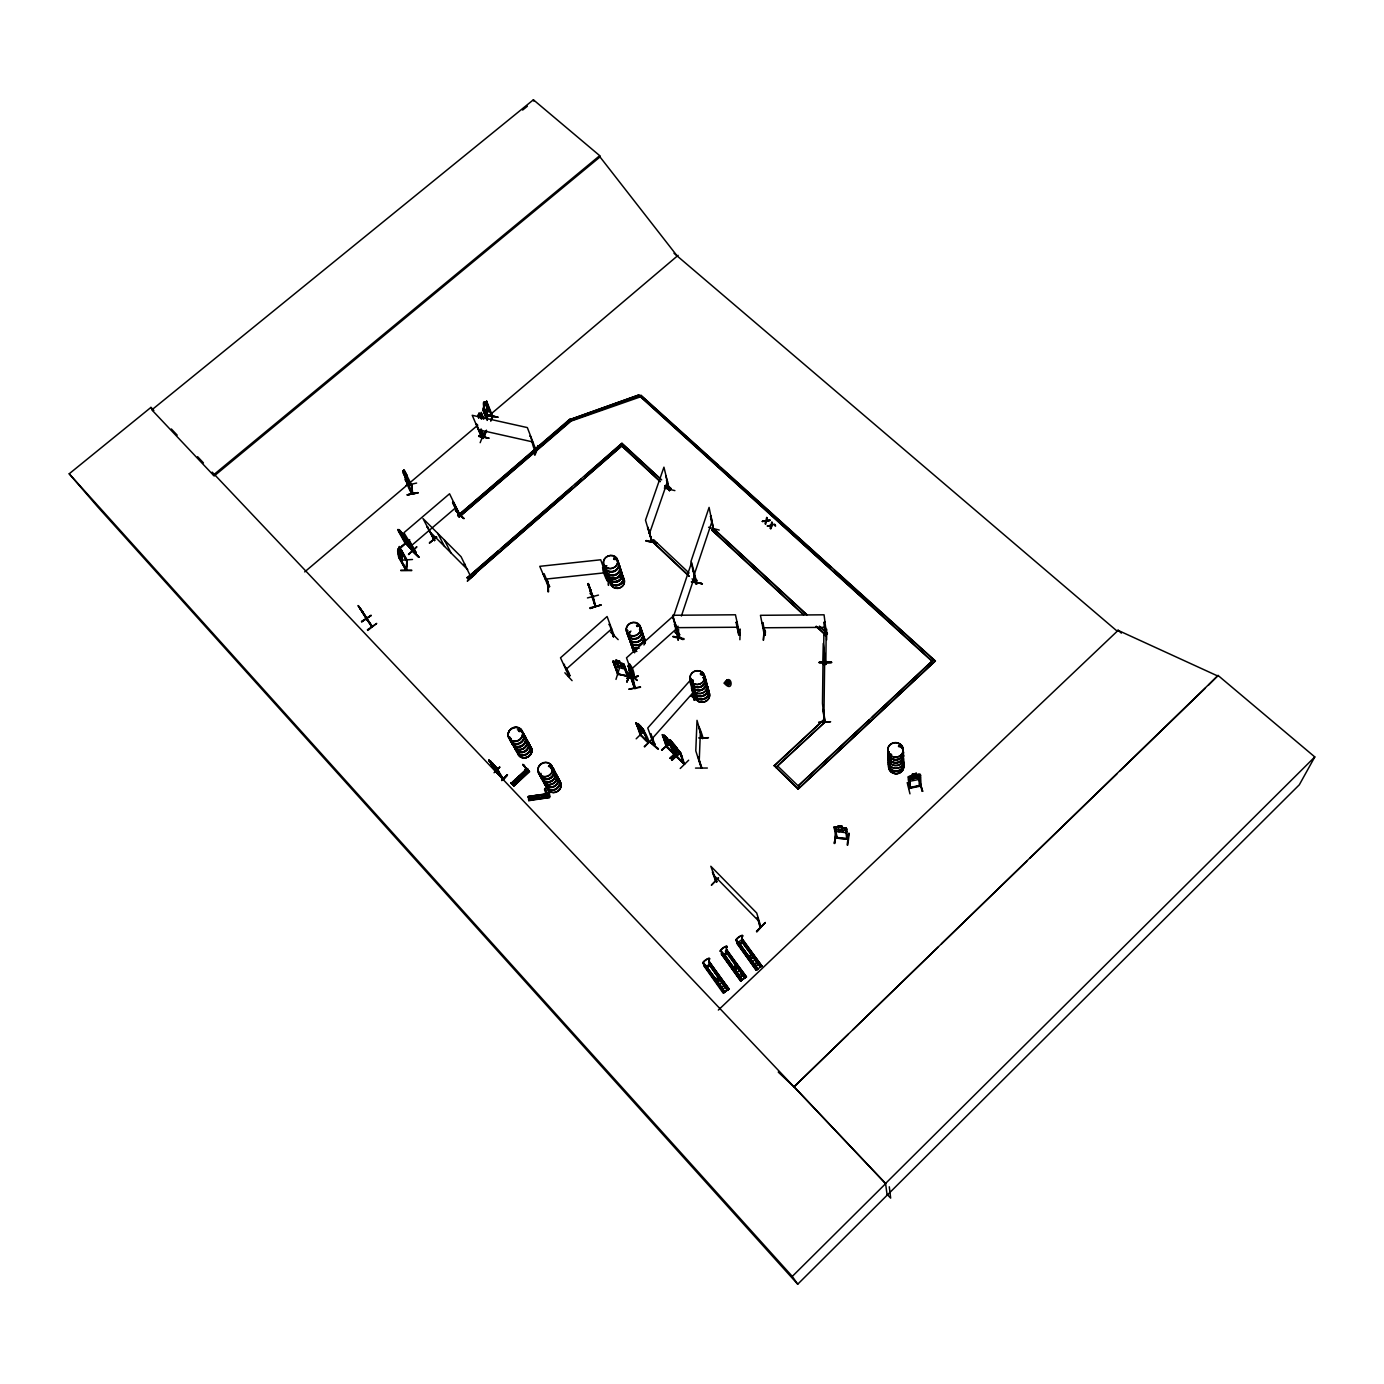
<?xml version="1.0" encoding="UTF-8"?>
<svg xmlns="http://www.w3.org/2000/svg" width="1384" height="1384" viewBox="0 0 1384 1384"><rect width="100%" height="100%" fill="white"/><g stroke="black" fill="none" stroke-linecap="round" stroke-linejoin="round"><path stroke-width="1.5" d="M416.117 552.372L415.511 553.669L408.384 540.712M487.428 406.152L486.303 411.965L485.127 412.069L483.725 408.747L484.089 406.602M825.677 662.849C846.697 661.933 805.713 662.209 823.29 662.798M684.007 638.681L673.108 636.311M822.978 709.404L824.864 721.323M823.739 651.933C824.068 647.504 825.591 669.372 825.608 662.573M823.878 622.489L824.951 622.091L823.878 622.489L825.193 634.789L826.49 634.772M824.362 720.268L824.397 721.618M825.054 663.766L825.089 662.503M825.435 634.841L825.175 633.924L826.456 633.958M818.688 722.413L830.625 721.721L818.688 722.379M826.144 635.204L825.833 664.424L823.532 664.441L823.861 635.221L826.196 635.585L823.861 635.221M823.964 714.853L824.726 655.67M872.249 716.998L932.089 660.947L638.837 394.976L570.433 419.404L638.837 394.976M933.716 659.805L798.17 785.922L869.1 719.939M825.262 721.808L775.905 767.48L825.262 721.808L823.601 719.939L774.227 765.594L798.101 789.07L935.376 660.929L641.034 395.34L570.9 420.667L459.159 517.045L571.038 421.117L639.598 397.139L641.034 395.34M762.965 622.921L761.909 622.558L762.965 622.921L765.335 635.239M765.162 635.273C762.982 635.239 767.618 633.561 764.106 628.44M764.072 634.789L765.092 634.235M707.362 768.034L695.512 768.085M701.221 767.982L695.789 750.872L697.017 720.337L702.172 738.208L708.487 737.689L698.661 737.932M739.886 639.719L740.232 629.08M634.772 687.433L634.166 686.464M634.962 687.727L634.651 686.412M698.297 757.429L701.584 767.532M702.259 738.52C692.9 709.992 705.771 742.689 702.276 737.672M701.134 767.999L701.653 767.151M726.929 684.855L726.894 680.236L729.61 681.983L729.005 684.682L726.929 684.855L725.804 683.264L726.894 680.236L725.804 683.264M736.08 622.402L737.153 622.022L736.08 622.402L738.658 634.633L739.938 634.616M736.963 625.966L738.9 634.754L739.627 633.699M632.453 677.745L628.353 665.739M632.99 678.298L632.315 677.105M411.515 484.867L410.996 484.019M412.743 492.929L412.034 492.479M831.282 662.573L819.484 662.573M498.465 771.615L496.493 767.653L502.271 778.638M490.922 763.553L498.655 771.148M724.213 682.969C732.222 671.292 734.437 694.716 724.213 683.229M679.267 634.097C680.98 635.844 676.482 633.907 679.492 635.014L678.454 634.149M674.89 622.471L679.492 635.014M678.143 640.152L678.454 629.27L678.073 639.91M699.214 761.598L700.391 731.479M749.574 956.552L750.093 957.918M537.2 797.859L536.577 796.302M735.579 968.869L736.824 967.364M716.739 979.786L718.002 978.28M719.369 980.201L718.331 978.211M548.842 794.468L549.517 795.713L548.704 794.779M549.188 794.848L548.808 793.88C549.742 797.115 549.552 789.987 546.974 793.551M544.708 789.312L544.725 788.447L548.116 796.423L546.369 793.724M411.653 570.658L400.668 570.294M412.484 559.482L401.447 560.209M402.727 553.479L402.138 561.298L398.592 556.558L406.567 569.36M398.817 549.448L399.37 546.49L407.277 560.312L406.446 570.346L406.827 560.278L399.526 547.597L406.654 561.177M398.627 556.454L406.014 570.329L406.983 559.932M406.048 570.225L398.765 557.579L397.658 550.97C399.803 543.185 398.281 555.832 399.941 554.05L400.858 558.115L400.184 553.687L401.291 552.337L400.045 552.683L399.37 548.289L407.19 561.35M398.125 548.669L398.281 551.213L398.436 549.206M399.076 547.112L398.35 554.915M399.526 547.597L399.838 548.496M406.533 570.139L399.215 556.645M589.134 587.664L588.287 583.529L595.622 606.503L595.345 605.119M588.633 584.775L588.788 585.674M713.608 528.982L713.694 530.159L710.701 518.412M696.342 582.214C696.187 578.477 695.737 584.532 696.827 582.681M696.931 583.356L691.602 562.492L673.022 617.869L678.921 637.591L672.918 616.364L626.502 657.832L633.336 676.776C636.156 675.946 630.723 662.331 628.89 664.804C636.311 679.561 633.716 675.582 633.336 676.274M678.921 637.47L679.025 636.086M678.714 636.086L678.402 637.574L679.129 636.64M411.688 549.794L402.554 534.051M689.111 576.332L652.089 541.455L647.85 527.408L651.881 541.542M689.007 575.934L651.985 541.058C655.566 540.798 649.356 539.95 651.847 541.611L645.498 520.176L663.939 467.169L669.545 490.472L669.787 489.486M651.985 540.296L651.345 541.421M760.941 926.692L759.903 925.585L760.318 926.709M411.411 550.382C428.953 566.143 410.148 550.278 411.792 549.292M759.816 926.415L757.532 917.523L760.37 927.055L759.903 925.585M715.701 881.314L716.739 881.591M647.262 741.547L648.369 741.893L640.117 734.714L648.3 742.637L643.37 731.029M847.821 839.344L846.61 838.704M845.468 829.085L846.593 829.206L845.468 829.085L846.783 838.756M847.146 844.984L848.721 833.306M847.804 845.036L849.222 833.358M648.162 742.568L642.712 729.143L636.104 722.829L641.017 735.734L640.515 734.281M641.207 735.06L636.432 723.849L640.273 735.112M549.344 793.395L528.307 796.475L528.792 800.679L549.794 797.461L528.653 800.194L549.673 796.198L528.671 799.364L528.792 800.627M549.656 796.371L528.636 799.554L549.656 796.163M835.555 828.393L834.483 827.857L835.555 828.393L836.87 838.22L835.607 827.978M845.728 832.666L836.196 831.507L834.275 843.531L836.368 831.749M835.711 826.715L834.206 826.888L834.656 830.227L836.334 831.646L834.846 843.41M837.009 838.116L835.659 837.216M846.818 831.749L845.624 832.614M684.007 764.089L676.24 756.46M838.41 827.476L836.438 827.199L836.749 829.466L838.894 830.677L844.551 830.4L844.275 828.134L842.337 827.459M846.437 828.376L845.019 827.943L846.437 828.376L846.679 831.732M680.617 752.412L684.578 764.262L676.413 755.975L677.174 756.633M834.206 826.975L835.694 826.853M835.59 826.715L845.088 827.909M838.981 831.836L838.116 825.764L842.164 826.369L842.32 827.58M631.173 675.617L629.564 671.292M673.299 753.709L673.247 753.242M898.804 745.786L900.43 746.201M900.828 746.132L900.223 745.422L900.154 746.616M890.379 754.574L890.621 753.692M891.625 754.418L891.261 754.712M490.974 420.892L492.721 416.186M486.597 402.26L492.496 417.657L486.043 402.813L485.109 403.557M528.498 797.634L528.428 796.959M503.049 778.535L495.109 771.217L499.659 767.134M503.274 778.898L502.513 777.825M495.212 771.217L496.199 772.376L495.645 771.234M484.469 435.995L484.071 437.033L481.078 429.836M484.521 436.081L481.061 428.919M471.131 577.474L461.097 556.749L422.968 518.533L434.541 540.608L434.057 539.587M700.598 673.558L701.584 674.579L701.619 673.247M669.423 489.4L669.423 490.559L665.791 475.681M692.138 681.689L692.986 681.101L692.242 681.931M692.433 682.226L693.367 681.637M591.331 593.667L588.062 584.204L593.511 597.507M433.521 539.379L434.161 540.071L434.04 539.189M404.855 536.369L412.64 550.244M418.712 557.025L405.875 543.514M406.429 544.12L397.952 529.553L403.851 535.124M628.769 633.543L629.443 633.751M636.726 625.551L637.73 626.329L638.301 625.36M638.647 625.966L638.266 625.533M629.478 633.543L628.44 633.145L629.322 633.37M628.699 633.336L629.634 633.18M726.012 682.277L727.015 680.115M614.461 559.361L614.461 557.89L613.596 559.015M613.977 558.427L614.652 559.378M615.361 558.582L615.136 559.188M606.036 566.731L606.694 565.762M605.708 566.385L606.642 565.745M549.898 765.11L549.846 766.546L548.687 765.577M539.985 773.898L540.59 774.521M525.436 739.558L525.211 738.52M726.133 684.215L726.911 680.547M518.637 731.254L518.758 730.164M515.592 747.671L515.021 747.222M518.585 730.666L518.965 730.89M520.246 731.063L520.038 729.922M520.401 731.496L520.194 730.043M564.845 672.762L572.076 680.651M510.506 738.191L511.111 739.108L510.419 738.139M406.446 560.018L406.723 561.247M727.465 680.184L729.005 684.682M658.075 749.332L649.511 741.807L658.386 748.692M646.051 540.988L656.916 542.909L646.19 540.521M656.864 543.012L646.051 541.023M683.904 639.477L672.935 636.813M701.377 583.425L692.225 582.076M478.674 436.341L488.915 438.123L478.674 436.306M478.743 435.597L488.863 438.157M482.134 418.66L480.49 418.418M546.196 793.759L545.417 791.925L545.971 793.568M654.909 744.229L654.199 745.578L647.747 727.984L689.699 680.945L695.27 699.352L694.595 700.287L694.647 698.851M545.365 789.018L547.874 793.932M628.89 673.229L637.09 680.426L629.236 672.901M589.567 589.065L595.241 606.607L592.629 596.175M545.331 789.399L544.691 789.001M770.94 525.314L767.497 526.058L770.94 525.314L771.788 521.906M765.854 520.73L762.446 521.457L765.854 520.73L766.719 517.322M765.646 524.363L766.494 521.007L769.971 520.263L766.494 521.007M767.463 525.782L770.767 525.712L770.715 528.965C774.971 517.875 776.874 530.349 774.486 524.605M771.736 525.211L772.41 522.477M765.023 523.792L765.681 521.111L762.394 521.18M770.006 520.54L766.667 520.626L767.341 517.893M770.092 528.394L770.767 525.712M920.706 786.008L920.446 775.161L919.357 775.386L919.374 786.268L920.568 786.026L920.36 774.261L908.406 776.666L908.492 780.282L909.98 781.233L919.166 779.417L920.395 777.877L919.166 779.417M702.345 738.087L702.795 738.623M749.609 956.638L751.201 955.514M536.923 797.789L537.892 796.613M734.212 966.949L735.25 968.938M719.23 530.072L708.573 527.287M692.329 581.297L702.38 583.788L691.325 581.834M702.38 583.788L692.346 581.522M678.644 636L678.35 637.453L675.167 624.392L679.198 636.761M675.548 624.478L674.856 625.326M693.332 571.367L693.263 570.364L696.584 584.256M806.768 614.513L713.383 528.428L713.262 530.089M696.238 584.065L690.927 561.541L709.092 507.392L713.66 530.072L710.961 515.748L710.286 516.561M696.619 584.152L696.948 583.287M627.765 676.378L628.578 676.257M628.474 676.222L617.956 673.991M631 671.759L626.917 681.862M694.266 574.568L712.137 521.059M676.655 630.222L678.022 626.173M681.395 616.036L694.941 575.502M674.89 490.611L664.355 488.102M619.323 668.714L615.984 679.388M617.645 673.576L618.89 674.648L617.766 674.475L612.956 661.258L623.924 664.043L628.734 676.672L627.609 676.309M618.856 673.87L613.423 662.365L614.306 662.971M623.163 665.133L624.288 665.012L623.163 665.133L628.578 677.087L623.803 664.026L622.489 663.386M669.164 489.088L669.51 490.438M648.214 527.494L647.539 528.307M624.755 669.181L625.378 667.918M615.88 660.237L619.53 661.154L615.88 660.237L616.399 661.812M614.513 665.202L616.33 667.036L614.479 665.237M620.049 662.728L621.987 663.576L623.008 666.275L618.25 666.137L614.946 661.812L616.589 661.777M613.008 661.31L614.098 661.102M649.442 533.636L667.59 481.234M676.222 756.685L677.139 757.498L672.918 745.768L676.326 756.875M412.795 493.067C410.408 498.136 397.969 457.222 406.481 474.401M371.656 625.481L372.019 626.952L358.075 605.569L363.784 613.683M666.188 746.564L662.728 735.579L667.382 747.152L666.067 746.322L674.043 754.349M366.881 619.617L360.843 609.531L362.106 611.607M503.119 778.604L496.389 767.739M535.106 449.385L536.283 450.146M535.141 449.887L535.193 450.371C532.511 448.156 531.127 434.04 529.743 436.133M535.245 449.921L536.162 450.475L527.339 427.587L472.238 415.304L482.151 438.399C484.59 437.725 480.317 437.361 483.068 437.811M534.449 454.765L538.013 445.579M538.497 445.7L535.02 455.111M1208.543 685.08L1218.076 675.461L1314.8 756.944L1299.316 784.797L797.72 1284.214L97.883 507.063L69.2 473.795L150.942 407.398L153.849 410.494M487.704 415.511L497.929 417.172L487.895 414.992M480.161 442.69L483.812 433.434M490.628 420.822L492.323 416.048M476.926 424.3L476.131 423.781L483.103 438.503L482.359 437.88M486.078 418.556L483.414 410.564L487.497 419.594M486.562 430.58L484.192 436.842M485.715 410.546L486.822 407.692M488.967 408.782L486.061 415.927L489.002 408.73L486.562 401.135L492.912 416.843M483.967 435.562L485.369 431.946M486.407 430.216L483.725 436.946L480.732 429.767M478.656 417.916L477.861 416.082L479.106 413.21M488.189 410.84C482.687 392.416 481.459 407.19 487.064 413.747M484.469 401.775L482.981 410.339M478.726 417.882L481.217 412.363L483.881 418.92M481.303 414.404L481.286 413.487L482.808 417.968M485.092 403.73L486.718 401.17M483.241 408.764L486.043 401.62M484.331 407.207L485.49 404.37M411.809 485.455L403.99 469.781M677.606 635.948L678.402 635.308L677.952 636.294M614.479 636.069L613.285 636.657L614.046 635.377M614.323 635.74L613.268 636.605L614.323 635.637M568.409 675.98L569.343 675.132M568.582 676.395L569.62 675.392M405.218 543.307L405.979 544.085L405.616 543.047M405.477 543.912L398.263 530.885M898.649 746.599L900.707 746.357M701.065 767.151L701.688 767.964L698.314 756.91M700.321 673.61L700.996 674.319M636.502 625.43L638.197 624.789M554.517 774.192L554.448 773.466M604.375 572.716C613.268 593.753 599.497 567.457 603.51 567.336L608.182 580.432L606.988 579.619M671.188 488.656L669.7 490.472L671.188 488.656L666.413 484.262M548.842 765.733L548.479 766.459M550.469 766.476L550.451 765.352M615.603 559.24L615.05 557.96M520.644 730.942L519.294 731.652M492.289 416.134L492.531 416.567M908.527 776.649L908.752 788.413L909.842 787.669M920.464 785.541L909.029 788.101M908.769 787.617L919.27 785.61M694.007 699.681L695.166 699.058M371.068 625.672L372.382 626.675L361.933 610.828M636.104 722.829L638.906 728.797L645.515 734.108M366.016 618.354L371.812 626.848M713.383 528.688L711.86 530.262L803.62 614.911M651.726 540.642L647.85 527.408M825.262 634.443L826.507 634.408M405.893 568.772L406.187 569.897M764.054 634.356L765.421 634.789M734.229 967.035L736.063 966.343M671.586 745.907L665.012 740.492L662.348 734.662L670.34 742.516L669.389 741.115M568.495 675.842L569.706 675.876C570.156 672.589 561.887 663.265 564.534 664.303M675.15 750.63L673.887 748.346L681.88 756.2M606.867 579.74L608.009 579.619M549.396 585.847L548.566 586.314M459.696 514.588L459.35 516.024L460.18 515.402L453.346 501.821L452.603 502.461L459.263 516.094L452.603 502.461M458.882 515.159L459.851 514.952M595.622 606.365L593.009 596.072M416.238 553.029L403.92 532.719L449.558 493.777L460.076 515.523M898.579 745.561L899.929 745.042M899.029 745.422L898.458 746.409M629.201 672.676L637.09 680.426M632.246 677.347L634.547 688.038L630.083 675.478M702.311 674.337L700.46 674.354M541.058 774.331L541.006 773.345M550.382 766.39L549.413 766.892M518.862 730.96L520.159 731.219L519.64 729.818M690.789 695.719L699.543 702.345M695.149 698.955L694.128 700.079L692.45 694.093M650.636 733.658C649.996 733.209 653.3 743.796 654.943 744.332M694.439 699.82L691.498 687.813L694.958 699.128M615.084 559.015L614.669 557.873M614.098 559.517L615.534 559.153M651.847 738.969L693.142 692.554M704.733 965.548L704.006 966.049L723.226 993.176L729.091 988.972M727.327 990.235L709.3 964.821L727.292 990.235L728.019 989.733L709.404 962.036L729.074 988.989L728.278 989.543L708.816 961.828L728.97 989.058M740.613 981.083L741.34 980.581L721.86 952.867L721.323 954.06L740.699 981.048L721.445 953.974M741.634 980.374L722.656 952.971L742.343 979.889M726.479 950.375L746.46 976.914L740.959 980.668L741.98 980.028M741.582 939.165L761.529 966.17L756.166 970.288L737.118 942.988L742.568 939.234L761.961 966.136L741.737 939.58M825.262 633.976L825.764 635.342L827.355 633.474L819.432 626.173M826.473 634.356L824.068 614.807L760.456 615.309L764.366 635.221M726.15 949.839L745.682 977.45L726.531 949.562L746.478 976.879M756.564 969.924L736.911 942.452L757.152 969.596L757.913 969.042L739.748 943.819M760.197 967.381L760.992 966.811L742.343 941.864L760.577 967.035M679.475 634.564L678.212 634.581M411.013 484.123L412.415 494.019L411.619 484.435M887.127 1195.205L885.587 1183.441L1314.8 756.944M797.72 1284.214L792.288 1276.394L885.622 1183.666L212.185 472.117M848.323 1034.177L793.983 1086.855L1218.076 675.461M852.994 1029.661L938.387 946.898M941.483 943.888L1026.876 861.125M1029.99 858.115L1116.94 773.864M1120.037 770.853L1205.429 688.09M756.442 931.346L765.196 922.592M536.456 796.527L537.667 796.354M1117.096 631.121L1117.995 630.274L1121.386 633.145M718.348 1010.061L1118.116 630.377L1217.851 676.049M647.781 741.582L643.664 730.735L644.114 731.721M644.633 746.91L652.66 738.312M644.217 746.512L653.144 738.9M637.159 724.541L636.121 724.126M640.654 726.168L638.076 723.538M638.854 728.78L645.1 734.748M640.411 734.281C656.31 754.228 645.688 731.652 640.325 725.839M636.173 738.814L644.512 730.562M713.573 872.681L712.5 872.197L716.86 881.816M718.642 878.044L711.359 885.206L718.279 877.802M501.786 780.472L507.374 774.884L501.648 780.265L507.444 774.953L503.62 779.555M501.856 780.541L507.392 774.902M1118.116 630.377L1117.217 631.208L673.991 253.255M491.164 762.117C481.926 753.415 504.485 775.23 491.528 762.671L495.386 767.48L493.932 765.075M495.074 770.957L499.641 767.117M494.071 772.722L499.711 767.255M502.271 778.483L495.732 771.321M798.101 789.07L935.376 660.929M496.077 772.307L489.365 760.975L496.389 771.891M490.265 760.906L495.212 766.373L503.049 779.261M490.057 761.684L489.054 761.252M492.583 765.698L498.655 771.632M493.725 764.695L492.566 763.138M683.834 763.466L679.25 751.27L670.219 739.921L676.171 747.031M688.678 760.197L680.219 768.483M774.296 765.923L823.601 719.939M672.641 744.973L674.492 745.336L669.994 740.838L672.209 744.056L671.154 744.038L672.849 744.851M673.662 746.478L672.624 746.045M675.513 748.208L674.7 745.595L674.925 748.675L680.098 753.744M675.063 747.014L674.7 745.595M677.831 749.557L676.932 747.966M666.777 747.031L673.991 754.055L673.454 752.896M677.658 752.083L670.029 758.276L678.575 750.093M677.312 751.72L670.064 758.276M670.444 758.674L677.606 752.014M679.561 751.443L672.641 744.765L676.88 757.429M678.852 753.415L671.638 760.041L679.267 753.847M672.001 760.37L679.163 753.605M680.167 752.879L684.077 764.418M681.689 756.2L679.63 751.356M719.144 980.426L717.846 980.927M663.455 736.288L662.434 735.856M664.943 736.928L664.458 735.354L669.008 741.046M664.839 736.79L664.458 735.354M667.019 738.07L664.355 735.44M665.012 740.492L671.327 746.512L670.565 742.239M667.503 739.419L667.053 737.932M669.891 743.537L661.587 749.955L669.216 743.779M661.915 750.249L669.112 743.537M669.925 742.654L673.835 753.917M666.95 747.049C665.012 741.392 684.457 770.905 669.527 740.63L670.704 741.495L670.219 739.921L670.686 741.27M827.355 633.474L825.712 634.962L816.231 626.208M672.347 742.395L668.887 739.662L675.15 745.716M669.372 742.793L675.427 749.471M674.769 632.159L682.589 639.581M847.562 839.379L846.454 828.341M629.945 664.355L628.89 664.804M674.371 624.616C674.579 621.139 676.361 635.567 677.866 636.848M836.836 838.15L835.815 838.029L847.7 839.327M618.164 639.633L610.431 632.004M609.116 624.738C608.562 620.62 614.254 639.131 613.389 636.484M513.032 785.109L529.017 770.784L513.862 785.974L529.674 771.684M524.449 766.027L523.238 764.643M527.858 771.649L523.515 765.231M630.844 669.666L676.551 628.734M523.931 766.217L523.238 764.989M524.674 766.061L527.736 771.77M525.09 767.099L526.197 768.829M527.408 772.237L525.072 769.798L526.681 768.362L529.242 771.217M511.319 783.344L526.889 768.553M511.267 783.275L527.339 768.881L528.532 770.438L526.802 768.691L527.979 769.815M528.031 769.4L511.423 783.431L527.2 769.106M511.492 783.5L527.996 769.608M696.809 580.294L695.287 582.128L696.809 580.294L693.713 577.388M565.797 669.579L611.676 628.838M711.86 530.262L713.469 528.844L806.82 614.894M471.044 576.609L471.512 577.145M475.56 573.582L467.273 581.124L475.698 573.806M436.496 537.027L429.351 542.943L436.721 537.269M436.531 537.044L429.559 543.03M456.547 511.769C478.086 531.906 445.025 499.762 458.813 513.966M409.422 539.656L401.066 546.87L408.315 541.144M409.647 539.777L401.447 547.268M452.845 502.703L453.346 501.821M406.342 543.964L418.816 557.008M434.386 540.608L427.241 526.629L434.818 540.365M427.881 527.269L426.947 526.889M416.619 546.749L408.73 554.569M498.119 551.04L467.117 577.889L621.952 443.278L661.656 479.867M501.389 548.22L571.54 487.462M574.81 484.642L581.332 478.985M584.602 476.165L621.952 443.278M468.501 579.273L621.779 445.959L468.501 579.273L466.91 577.491M704.335 965.738L723.936 992.691L704.352 965.651M705.113 965.271L715.372 978.367M726.046 950.687L745.474 977.606L744.696 978.159L725.372 951.154M736.824 943.352L756.252 970.219M737.81 942.66L757.204 969.561M411.204 545.798L456.166 507.322M569.654 419.836L457.81 515.696L569.516 419.387L571.038 421.117L569.516 419.387M704.127 965.15L724.005 992.622M724.576 992.138L705.356 964.994L724.974 991.93M756.46 969.994L736.911 942.452M401.308 531.992L399.007 529.674L405.374 538.203M402.069 536.265C396.603 528.515 408.28 544.708 407.225 540.815M412.345 550.642L403.695 535.21L404.906 536.421L401.118 531.767M398.436 529.795L400.028 531.421L399.111 529.588M304.705 571.903L477.791 425.165M486.043 418.176L678.108 255.331M213.43 474.971L599.704 155.665L533.394 99.786L151.842 409.872L214.157 475.992L600.016 156.946L599.704 155.665M522.616 110.063L527.391 106.222M899.202 745.301L899.998 745.526M721.583 989.992L726.687 986.377M728.641 989.145L723.538 992.778M740.959 980.668L746.045 977.052M737.084 964.527L731.963 968.021M751.201 962.555L756.269 958.956M720.268 988.141L725.372 984.526M706.324 966.551L709.715 964.146M723.659 954.545L727.033 952.157M739.108 943.853L742.464 941.483L741.824 937.037A4.169 1.038 -36.4 0 0 741.322 935.567A4.169 1.038 -36.4 0 0 736.496 938.975A4.169 1.038 -36.4 0 0 737.015 940.428L739.246 944.061L742.62 941.674L741.962 937.245A4.187 1.038 -36.4 0 0 741.461 935.774A4.187 1.038 -36.4 0 0 736.651 939.182A4.187 1.038 -36.4 0 0 737.17 940.636L737.015 940.428M701.705 674.319L701.982 674.077A7.456 6.885 -15.7 0 1 704.629 682.952A7.456 6.885 -15.7 0 1 695.235 686.568A7.456 6.885 -15.7 0 1 690.945 678.264M638.266 626.329L636.986 626.502M614.79 559.274L615.396 558.392M361.466 621.416L371.154 615.517L361.778 621.866M361.708 621.745L370.981 615.24M367.781 630.447L376.725 623.406L367.365 629.824M358.508 605.915L360.636 608.856M366.95 619.703L358.75 606.573M628.301 676.62L617.645 674.008M568.876 676.119L569.793 675.807L565.935 667.763M569.066 676.534L560.52 657.798L607.092 616.52L614.392 636.207M459.73 515.177L463.657 518.481M745.422 977.658L726.168 950.6M728.019 989.733L709.629 964.423L727.724 989.871M908.423 776.787L912.54 775.542L912.489 774.106M751.737 957.884L750.716 958.126M912.506 775.421L910.516 776.251L910.568 778.69L912.558 779.33L918.232 777.133L918.232 774.694L916.225 774.659M920.464 786.112L908.907 788.482L910.084 788.153L909.772 777.739L908.579 777.566L909.772 777.739M520.055 730.147L519.242 729.922A7.491 6.868 -29.7 0 1 523.861 737.949A7.491 6.868 -29.7 0 1 515.557 743.71A7.491 6.868 -29.7 0 1 509.433 736.703M700.875 672.953L701.757 672.849M701.913 674.7L700.84 674.717M518.308 779.036L519.571 777.912M519 779.192L519.45 777.739M614.185 557.873L615.292 557.856M727.05 680.651L729.714 683.904M726.738 681.516L729.61 681.983M907.212 782.583L909.963 793.845M547.493 581.591L547.96 591.816L547.995 581.488M607.801 580.104L607.057 580.553L607.766 579.585M588.269 585.103L588.442 584.083L593.061 597.732L588.269 583.598M587.456 597.923L598.476 595.103M600.846 604.877L590.051 608.51L600.864 604.912M590.518 589.878L589.809 587.11L592.369 597.629L590.657 589.774M762.446 521.457L765.681 521.111M767.497 526.058L770.802 525.989M769.971 520.263L766.667 520.626M629.166 669.441C629.876 675.582 628.163 662.867 628.405 666.967M628.89 667.866L631.087 676.534L628.769 666.777L633.093 678.592L632.782 677.139M629.703 668.801L632.194 679.561L630.395 671.413L626.935 682.087L631.035 671.776M634.806 686.827C621.087 645.549 641.571 714.68 632.817 677.226M626.9 678.177L638.335 676.205L626.917 678.437M626.987 678.61L638.335 676.205M628.993 689.042L640.533 687.277M640.446 686.845L629.063 689.267M403.159 470.629L403.54 473.795L403.159 470.629L411.325 485.455M404.163 471.01L404.647 471.788M404.059 472.342L405.356 475.802M406.463 474.314L408.384 484.435L407.623 483.743M404.439 475.491L403.557 473.743M407.363 477.082L406.36 474.435M405.252 479.227L412.795 493.95L411.498 484.123M405.304 480.404L405.581 479.469L412.363 493.898M406.083 485.438L416.619 483.068M738.779 634.633L739.817 634.633L735.458 614.79L672.641 615.274L675.081 623.544M912.385 774.21L916.381 773.397L912.385 774.21L912.402 775.524M919.633 786.285L919.46 775.784L920.55 775.559M922.678 791.337L919.305 780.161L922.609 791.319M764.072 629.616L763.38 640.342L764.227 629.651M549.396 793.672L528.307 796.475M528.428 797.097L549.413 793.759M549.431 794.001L528.411 797.288L549.483 794.399L549.361 793.205M519.433 729.835L520.782 730.441M518.81 730.787L519.727 731.236M899.808 746.668L898.77 745.993M549.604 586.66L544.102 573.703L543.082 573.824L549.483 586.678L548.479 586.781L539.76 566.333L600.725 559.776L607.957 580.553M602.507 567.821L603.51 567.336M608.493 575.069L608.476 585.38L608.545 577.093M549.465 586.314L548.41 586.435L549.154 585.83M545.227 579.169L605.327 572.734M405.512 543.064L412.64 550.348M666.5 746.287L666.915 747.429M676.672 756.045L684.457 764.054M836.697 837.804L835.919 837.182L836.974 837.303M760.387 926.761L759.729 926.104M922.038 791.25L919.374 779.953M397.606 551.04L398.644 552.631M411.705 570.139L400.789 570.606M764.279 635.204L765.3 635.152M825.314 634.789L826.369 634.772M819.501 662.261L831.282 662.14M676.292 627.661L738.208 627.229M762.826 627.782L825.521 627.35M825.781 664.061L823.532 664.441M909.721 787.375L909.842 788.257L909.669 777.341M536.075 450.527L535.193 449.333M366.639 618.579L372.279 626.519M617.887 673.922L627.419 676.067M837.026 837.476L847.7 838.566M847.717 838.877L835.677 838.029L834.414 826.957M838.237 825.937L842.181 826.231L842.804 832.32M838.462 827.442L842.25 827.892M838.756 829.708L842.527 830.158M549.742 765.248L550.555 765.352M826.681 629.201L826.629 639.927M643.681 731.669L640.273 729.091L637.54 724.213L638.699 725.026M487.583 415.2L497.929 417.172M477.913 416.134L479.106 413.055L482.099 417.38M713.556 529.83L713.885 528.584M478.414 429.715L532.805 441.928M692.882 568.495L692.588 569.412M620.17 663.109L616.728 662.313M617.8 664.977L621.191 665.825M616.243 666.898L624.789 669.043M362.158 611.676L364.84 615.482M492.981 764.954L496.648 769.21L490.455 761.875L491.355 762.774M701.723 672.866L702.57 673.887M618.821 674.129L614.427 662.607M496.666 768.76L490.265 761.39L491.268 762.255M362.037 611.278L359.39 607.507M738.589 634.253L739.696 634.737M617.818 674.423L612.956 661.258M632.592 678.592L628.215 666.015M527.512 769.677L526.941 770.386L527.788 769.314M824.328 721.323L822.477 703.418L823.255 643.473L825.833 664.424M636.017 722.915L643.006 729.282M663.161 735.181L662.348 734.662L667.088 747.429M669.026 739.644L668.109 739.194L673.368 753.796M522.841 764.297L523.394 765.335M673.576 752.879L674.268 753.519M495.766 771.234L488.881 760.006M526.889 769.954L526.681 768.362M908.596 780.126L909.945 781.112M665.029 736.842L663.87 735.994L668.939 743.294M485.006 414.992L486.199 415.961M405.443 476.044C407.242 474.228 407.45 487.67 405.616 477.134L404.249 472.342M483.224 438.174L481.77 437.794L476.131 423.781M728.814 681.343L727.344 680.098L727.759 681.17M834.863 830.192L836.351 831.524M641.155 395.789L717.881 465.041M721.081 467.93L831.403 567.475M834.587 570.364L935.376 661.31M638.958 395.426L932.089 661.327M622.073 443.728L660.185 478.829M668.126 486.147L671.292 489.071M819.484 626.554L827.39 633.855M660.064 481.251L620.378 444.645L660.185 481.684M664.839 485.646L669.596 490.04M664.943 486.078L669.7 490.472M711.774 529.847L803.568 614.513M816.266 626.589L825.764 635.342M778.24 1072.081L793.983 1086.855M653.594 539.639L689.094 573.028M692.104 578.841L695.183 581.747M774.227 765.594L798.049 788.759M677.087 748.415L675.323 746.391M673.385 745.388L675.167 747.152M457.602 515.281L459.159 517.045M464.453 563.963L465.111 564.603L464.159 564.222M673.333 744.402L670.859 741.945L671.724 744.436M409.145 540.054L416.273 553.064M429.957 531.785L467.654 569.62M757.532 917.523L758.311 918.301L757.221 917.817M496.285 767.93L496.994 768.639L495.991 768.224M399.007 529.674L401.412 532.304M403.765 535.21L400.426 531.889L404.232 537.044M398.903 531.006L405.789 537.926M402.156 536.196L407.519 541.577M714.075 875.501L759.314 921.658M525.072 769.798L527.615 772.583M518.429 776.441L520.903 779.002M516.82 777.877L519.294 780.438M515.384 779.157L517.91 781.804M516.284 783.257L513.775 780.611M512.703 781.579L515.211 784.226M511.025 782.929L513.602 785.679L529.224 770.992L512.962 785.039L513.827 785.956M887.473 1194.755L890.656 1198.111L889.306 1186.78M793.88 1086.544L885.587 1183.441M171.356 428.971L177.187 435.147M197.601 456.703L203.431 462.879M727.517 680.34L729.939 682.918M523.584 764.746L524.432 765.733M826.334 633.958L826.248 634.841M416.809 547.043L408.453 554.275M69.2 473.795L792.288 1276.394M510.938 782.946L511.786 783.828M495.455 766.459L496.475 767.809M589.843 589.169L590.864 592.421M643.076 729.195L644.148 730.492M600.016 156.946L677.26 256.057M609.289 576.557L609.617 576.886A7.11 6.384 -19 0 0 616.883 585.034A7.11 6.384 -19 0 0 622.61 575.329M680.582 752.758L675.409 747.498L678.766 752.429L677.918 749.955M406.481 544.085L398.056 529.466M150.942 407.398L153.382 410.754M741.98 938.888L761.857 966.205M742.81 941.604L759.764 965.15M742.014 942.175L759.107 965.617M739.627 943.905L757.896 969.059L738.087 942.296M703.972 963.281L706.463 966.759L709.854 964.354L708.816 959.873A4.187 1.055 -36.1 0 0 708.21 958.472A4.187 1.055 -36.1 0 0 703.366 961.88A4.187 1.055 -36.1 0 0 703.972 963.281L704.127 963.489A4.187 1.055 -36.1 0 1 703.522 962.088A4.187 1.055 -36.1 0 1 708.366 958.679A4.187 1.055 -36.1 0 1 708.954 960.081L708.816 959.873M726.271 947.798L726.41 948.005A4.187 1.055 -36.2 0 0 725.856 946.569A4.187 1.055 -36.2 0 0 721.047 949.978A4.187 1.055 -36.2 0 0 721.6 951.414L721.445 951.206A4.187 1.055 -36.2 0 1 720.891 949.77A4.187 1.055 -36.2 0 1 725.718 946.362A4.187 1.055 -36.2 0 1 726.271 947.798L727.188 952.365L723.797 954.752L721.445 951.206M725.735 950.756L745.128 977.779M741.184 978.159L724.299 954.493L741.08 978.229M721.462 953.144L741.288 980.616M721.669 953.663L741.046 980.702M670.41 743.121L672.088 745.492M728.711 989.162L709.213 961.551M708.746 962.659L721.964 981.308M724.368 984.681L727.967 989.768M717.794 981.74L722.569 988.539M704.525 964.856L723.123 990.702M366.898 618.267L360.463 608.631M361.605 610.327L362.919 612.212L361.051 609.773M490.368 760.819L491.182 762.342M530.781 799.883L530.487 796.232M532.2 799.658L531.906 796.025M534.328 799.329L534.034 795.696M536.231 799.052L535.919 795.419M538.359 798.724L538.047 795.091M527.339 768.881L528.394 770.559M545.573 791.89L544.933 790.61M549.448 796.665L549.085 792.946M549.413 794.572L549.327 795.748M403.765 473.484L403.54 471.581M437.742 533.342L444.575 546.455M444.299 539.898L451.046 552.943M706.636 968.004L710.926 964.959M716.549 982.83L721.687 979.318M548.583 591.746L547.977 581.263M478.293 415.875L479.02 414.024M481.494 418.92L480.456 414.664M481.286 413.487L483.535 418.833M483.033 410.252L487.168 420.425M723.97 956.015L728.261 952.971M589.826 607.784L600.95 605.189M638.872 725.476L642.349 730.389L641.38 727.863M616.036 660.324L618.734 667.521M733.935 970.772L739.056 967.26M735.665 973.211L740.786 969.7M616.728 660.704L618.908 661.258M619.53 661.154L622.16 668.42M737.637 975.962L742.758 972.45M623.284 664.77L627.402 676.741M650.947 733.901L654.978 744.748M629.668 664.095L634.183 676.153M570.277 418.954L571.038 421.117M712.5 872.197L715.701 881.435M665.081 736.15L666.69 737.724M665.202 737.291L668.558 742.222L667.676 739.731M716.549 882.11L710.822 866.263L756.737 913.042L760.854 926.761M672.745 744.869L673.973 748.415M747.447 957.278L752.55 953.801M405.962 474.626L407.225 480.473L404.578 475.421M589.74 587.681L590.605 590.587M533.394 99.786L533.774 101.101M629.755 669.475L630.533 672.364M666.482 480.369L669.06 490.472M694.007 575.381L696.204 584.169M590.639 593.061L590.466 594.082L590.241 593.165M919.08 774.037L916.26 774.781L916.225 773.345L916.364 774.59M407.225 540.642L407.398 541.68M777.583 765.94L799.796 787.513M401.066 551.264L400.564 557.717L398.696 552.562M630.101 671.205L630.741 674.458L629.114 668.524M630.049 673.748L628.388 664.891M544.552 789.347L544.708 790.351M727.206 680.686L727.984 685.028M838.946 826.092L841.385 826.386M823.394 709.387L824.933 720.753M823.739 650.93L825.193 662.901M547.199 793.689L547.32 796.994M913.163 774.192L915.551 773.708M550.711 768.38A7.525 6.972 -30 0 1 555.486 776.493A7.525 6.972 -30 0 1 547.164 782.323A7.525 6.972 -30 0 1 540.954 775.196M550.572 767.964A7.629 7.076 -30 0 1 555.417 776.199A7.629 7.076 -30 0 1 546.974 782.116A7.629 7.076 -30 0 1 540.677 774.884M553.617 771.355A7.474 6.937 -30.1 0 1 556.247 779.919A7.474 6.937 -30.1 0 1 547.753 784.434A7.474 6.937 -30.1 0 1 542.199 777.427M553.721 771.511A7.491 6.955 -30.1 0 1 556.351 780.092A7.491 6.955 -30.1 0 1 547.839 784.607A7.491 6.955 -30.1 0 1 542.286 777.6A7.491 6.955 -30.1 0 0 548.479 784.711A7.491 6.955 -30.1 0 0 556.766 778.898A7.491 6.955 -30.1 0 0 552.008 770.802M550.867 765.94A7.664 7.093 -30 0 1 553.548 774.694A7.664 7.093 -30 0 1 544.846 779.33A7.664 7.093 -30 0 1 539.172 772.168M553.635 769.746A7.525 6.972 -30 0 1 551.299 780.939A7.525 6.972 -30 0 1 540.798 776.562M550.901 766.2A7.543 6.989 -30 0 1 553.531 774.832A7.543 6.989 -30 0 1 544.967 779.4A7.543 6.989 -30 0 1 539.362 772.341M552.251 766.944A7.664 7.093 -30 0 1 549.898 778.327A7.664 7.093 -30 0 1 539.206 773.898M552.095 766.84A7.56 7.006 -30 0 1 549.759 778.085A7.56 7.006 -30 0 1 539.206 773.691M556.766 777.22A7.422 6.903 -30.2 0 1 559.378 785.731A7.422 6.903 -30.2 0 1 550.936 790.229A7.422 6.903 -30.2 0 1 545.417 783.257M556.662 776.822A7.543 7.006 -30.2 0 1 556.627 788.672A7.543 7.006 -30.2 0 1 545.261 784.797M558.012 779.555A7.404 6.885 -30.3 0 1 557.994 791.216A7.404 6.885 -30.3 0 1 546.818 787.392M557.925 779.417A7.387 6.868 -30.3 0 1 557.89 791.06A7.387 6.868 -30.3 0 1 546.749 787.254M553.41 773.275A7.56 7.024 -30.2 0 1 558.357 780.836A7.56 7.024 -30.2 0 1 551.143 787.323A7.56 7.024 -30.2 0 1 543.704 781.995M556.506 776.735A7.439 6.903 -30.2 0 1 556.489 788.447A7.439 6.903 -30.2 0 1 545.279 784.607M553.548 773.673A7.456 6.92 -30.2 0 1 558.288 781.752A7.456 6.92 -30.2 0 1 550.036 787.531A7.456 6.92 -30.2 0 1 543.86 780.455M555.001 773.916A7.474 6.937 -30.2 0 1 554.967 785.645A7.474 6.937 -30.2 0 1 543.722 781.804M705.632 680.322A7.422 6.868 -15.7 0 1 703.643 689.094A7.422 6.868 -15.7 0 1 694.163 689.111A7.422 6.868 -15.7 0 1 692.865 680.374M703.037 677.814A7.422 6.868 -15.7 0 1 704.508 678.904M705.667 680.098A7.525 6.955 -15.7 0 1 703.66 688.972A7.525 6.955 -15.7 0 1 694.024 689.007A7.525 6.955 -15.7 0 1 692.727 680.132M703.037 677.537A7.525 6.955 -15.7 0 1 704.543 678.644M705.304 681.724A7.404 6.851 -15.7 0 1 705.788 690.564A7.404 6.851 -15.7 0 1 696.55 692.882A7.404 6.851 -15.7 0 1 692.882 684.855M702.12 674.302A7.56 6.989 -15.7 0 1 704.819 683.35A7.56 6.989 -15.7 0 1 695.304 687.018A7.56 6.989 -15.7 0 1 690.962 678.592M705.477 679.786A7.422 6.868 -15.7 0 1 703.487 688.557A7.422 6.868 -15.7 0 1 693.989 688.575A7.422 6.868 -15.7 0 1 692.709 679.838A7.525 6.972 -15.7 0 0 693.989 688.834A7.525 6.972 -15.7 0 0 703.608 688.817A7.525 6.972 -15.7 0 0 705.632 679.925M703.608 675.669A7.439 6.868 -15.7 0 1 704.093 684.526A7.439 6.868 -15.7 0 1 694.803 686.862A7.456 6.885 -15.7 0 1 691.118 678.817A7.439 6.868 -15.7 0 0 694.803 686.862A7.456 6.885 -15.7 0 0 704.093 684.544A7.456 6.885 -15.7 0 0 703.626 675.669M708.141 689.405A7.335 6.799 -15.7 0 1 703.332 699.456A7.335 6.799 -15.7 0 1 694.405 692.865M707.068 687.744A7.439 6.903 -15.7 0 1 704.231 699.076A7.439 6.903 -15.7 0 1 694.249 692.675M707.778 690.616A7.318 6.799 -15.7 0 1 708.262 699.387A7.318 6.799 -15.7 0 1 699.128 701.671A7.318 6.799 -15.7 0 1 695.477 693.713M705.338 681.897A7.37 6.833 -15.7 0 1 703.383 692.727A7.37 6.833 -15.7 0 1 692.796 688.575M706.186 684.578A7.474 6.92 -15.7 0 1 706.67 693.505A7.474 6.92 -15.7 0 1 697.346 695.841A7.474 6.92 -15.7 0 1 693.644 687.727M706.895 687.467A7.335 6.799 -15.7 0 1 704.093 698.643A7.335 6.799 -15.7 0 1 694.249 692.329A7.439 6.903 -15.7 0 0 704.179 698.92A7.439 6.903 -15.7 0 0 707.016 687.588M706.169 684.838A7.37 6.816 -15.7 0 1 706.636 693.626A7.37 6.816 -15.7 0 1 697.449 695.927A7.37 6.816 -15.7 0 1 693.799 687.934M706.134 684.423A7.474 6.92 -15.7 0 1 703.28 695.789A7.474 6.92 -15.7 0 1 693.263 689.37M706.013 684.302A7.37 6.833 -15.7 0 1 703.193 695.512A7.37 6.833 -15.7 0 1 693.315 689.18M707.691 690.478A7.266 6.747 -15.7 0 1 708.158 699.179A7.266 6.747 -15.7 0 1 699.093 701.446A7.266 6.747 -15.7 0 1 695.495 693.557M641.138 631.018A7.301 6.66 -19.1 0 1 640.619 640.55A7.301 6.66 -19.1 0 1 630.395 640.619A7.301 6.66 -19.1 0 1 630.914 631.087M639.616 629.512A7.422 6.747 -19.1 0 1 641.813 638.82A7.422 6.747 -19.1 0 1 631.64 641.398A7.422 6.747 -19.1 0 1 629.478 632.073M642.089 633.837A7.301 6.66 -19.1 0 1 639.166 644.823A7.301 6.66 -19.1 0 1 629.512 638.664A7.301 6.66 -19.1 0 0 639.131 644.702A7.301 6.66 -19.1 0 0 642.055 633.716M627.454 630.343A7.439 6.782 -19.1 0 0 631.018 638.318A7.439 6.782 -19.1 0 0 640.29 635.965A7.439 6.782 -19.1 0 0 639.944 627.194A7.335 6.678 -19.1 0 1 640.152 635.723A7.335 6.678 -19.1 0 1 631 638.024A7.335 6.678 -19.1 0 1 627.488 630.17M642.02 631.848A7.318 6.66 -19.1 0 1 639.944 640.394A7.318 6.66 -19.1 0 1 630.637 640.446A7.318 6.66 -19.1 0 1 629.495 631.934M639.494 629.391A7.318 6.66 -19.1 0 1 640.948 630.464M639.996 627.644A7.335 6.678 -19.1 0 1 640.342 636.277A7.335 6.678 -19.1 0 1 631.191 638.595A7.335 6.678 -19.1 0 1 627.679 630.741M643.249 635.533A7.266 6.626 -19.1 0 1 638.353 645.394A7.266 6.626 -19.1 0 1 629.651 638.958M643.906 644.979A7.353 6.712 -19.1 0 0 643.179 636.796A7.353 6.712 -19.1 0 1 644.771 643.508M639.304 648.162A7.353 6.712 -19.1 0 1 630.498 641.657M643.231 637.211A7.249 6.626 -19.1 0 1 644.754 643.664M637.54 648.681A7.249 6.626 -19.1 0 1 630.723 642.02M637.47 648.577A7.353 6.712 -19.1 0 1 630.55 641.83M635.152 651.051A7.214 6.591 -19.1 0 1 631.9 645.307M644.338 640.533A7.214 6.591 -19.1 0 1 645.394 641.899M636.675 651.466A7.335 6.695 -19.1 0 1 631.658 644.944A7.231 6.609 -19.1 0 0 636.64 651.189M644.287 640.1A7.335 6.695 -19.1 0 1 645.376 641.501A7.231 6.609 -19.1 0 0 644.148 639.979M634.651 652.521A7.162 6.539 -19.1 0 1 633.18 646.155M634.702 652.729A7.162 6.557 -19.1 0 1 633.232 646.328M524.225 735.285A7.439 6.816 -29.8 0 1 521.854 746.253A7.439 6.816 -29.8 0 1 511.544 741.997M524.207 735.025A7.56 6.937 -29.8 0 1 520.92 746.599A7.56 6.937 -29.8 0 1 511.215 740.025M525.591 737.759A7.422 6.816 -29.9 0 1 523.238 748.727A7.422 6.816 -29.9 0 1 512.928 744.471M525.487 737.62A7.404 6.799 -29.9 0 1 523.135 748.554A7.404 6.799 -29.9 0 1 512.858 744.315M517.408 729.783A7.577 6.955 -29.7 0 1 524.259 736.911A7.577 6.955 -29.7 0 1 516.284 744.004A7.577 6.955 -29.7 0 1 509.433 736.876M511.146 739.696A7.439 6.816 -29.8 0 0 520.695 746.166A7.439 6.816 -29.8 0 0 523.948 734.783A7.456 6.833 -29.8 0 1 520.695 746.184A7.456 6.833 -29.8 0 1 511.128 739.696A7.56 6.937 -29.8 0 0 520.834 746.443A7.56 6.937 -29.8 0 0 524.121 734.869M519.45 730.458A7.474 6.851 -29.8 0 1 524.138 738.451A7.474 6.851 -29.8 0 1 515.834 744.211A7.474 6.851 -29.8 0 1 509.727 737.205M527.425 742.602A7.37 6.764 -30 0 1 529.951 750.976A7.37 6.764 -30 0 1 521.595 755.422A7.37 6.764 -30 0 1 516.18 748.571M527.321 742.205A7.474 6.868 -30 0 1 527.217 753.865A7.474 6.868 -30 0 1 516.007 750.076M528.774 745.042A7.335 6.747 -30 0 1 528.671 756.512A7.335 6.747 -30 0 1 517.651 752.775A7.318 6.73 -30 0 0 528.671 756.494A7.318 6.73 -30 0 0 528.757 745.059A7.353 6.764 -30 0 1 528.619 756.425A7.353 6.764 -30 0 1 517.599 752.688M530.072 745.993A7.318 6.73 -30 0 1 527.754 756.84A7.318 6.73 -30 0 1 517.581 752.619M525.73 738.053A7.404 6.799 -29.9 0 1 523.377 749.003A7.404 6.799 -29.9 0 1 513.101 744.748M514.433 747.308A7.491 6.885 -29.9 0 0 524.847 751.616A7.387 6.799 -29.9 0 0 527.235 740.769M528.567 743.225A7.37 6.764 -30 0 1 526.249 754.124A7.37 6.764 -30 0 1 516.007 749.886M514.623 747.464A7.387 6.799 -29.9 0 0 524.899 751.702A7.491 6.885 -29.9 0 0 527.217 740.527A7.491 6.885 -29.9 0 1 524.761 751.46A7.491 6.885 -29.9 0 1 514.346 747.17M525.557 739.177A7.404 6.799 -29.9 0 1 525.453 750.716A7.404 6.799 -29.9 0 1 514.346 746.962M903.181 753.934A7.699 7.231 2.2 0 1 894.756 762.965A7.699 7.231 2.2 0 1 889.064 752.152M888.961 751.927A7.82 7.335 2.2 0 0 894.739 762.878A7.82 7.335 2.2 0 0 903.268 753.726A7.82 7.335 2.2 0 1 894.739 762.74A7.82 7.335 2.2 0 1 888.961 751.772A7.716 7.231 2.2 0 0 894.739 762.463A7.716 7.231 2.2 0 0 903.164 753.432M903.216 756.737A7.647 7.18 2.3 0 1 894.877 765.681A7.647 7.18 2.3 0 1 889.22 754.972M903.25 756.339A7.699 7.214 2.3 0 1 894.842 765.352A7.699 7.214 2.3 0 1 889.168 754.574M903.095 750.907A7.733 7.249 2.1 0 1 896.659 759.972A7.733 7.249 2.1 0 1 887.888 752.758M902.403 748.779A7.854 7.353 2.1 0 0 901.14 747.256A7.75 7.249 2.1 0 1 902.299 748.64M903.077 750.405A7.75 7.249 2.1 0 1 895.638 759.539A7.75 7.249 2.1 0 1 888.13 750.37M903.406 762.411A7.612 7.145 2.6 0 1 895.085 771.338A7.612 7.145 2.6 0 1 889.462 760.646M902.714 760.456A7.716 7.249 2.6 0 1 901.036 769.642A7.716 7.249 2.6 0 1 891.106 769.625A7.716 7.249 2.6 0 1 889.358 760.422M902.697 763.138A7.595 7.128 2.7 0 1 901.053 772.168A7.595 7.128 2.7 0 1 891.279 772.151A7.595 7.128 2.7 0 1 889.566 763.103M902.662 762.982A7.56 7.11 2.7 0 1 901.019 771.978A7.56 7.11 2.7 0 1 891.296 771.961A7.56 7.11 2.7 0 1 889.601 762.947M903.319 759.453A7.647 7.18 2.5 0 1 894.964 768.414A7.647 7.18 2.5 0 1 889.324 757.688M903.389 761.909A7.612 7.162 2.6 0 1 895.067 770.853A7.612 7.162 2.6 0 1 889.428 760.145M903.423 759.107A7.75 7.283 2.4 0 1 894.946 768.207A7.75 7.283 2.4 0 1 889.22 757.308M903.423 764.695A7.543 7.093 2.7 0 1 896.157 773.621A7.543 7.093 2.7 0 1 888.857 764.66M618.354 564.499A7.18 6.436 -19 0 1 618.665 572.855A7.18 6.436 -19 0 1 609.704 575.121A7.18 6.436 -19 0 1 606.313 567.561M618.371 564.222A7.283 6.522 -19 0 1 618.665 572.699A7.283 6.522 -19 0 1 609.583 575A7.283 6.522 -19 0 1 606.14 567.319M620.395 568.841A7.128 6.401 -19 0 0 619.357 567.509A7.18 6.436 -19 0 1 616.451 578.149A7.18 6.436 -19 0 1 607.005 572.215A7.128 6.401 -19 0 0 614.634 578.564A7.128 6.401 -19 0 0 621.001 570.398M619.34 567.353A7.18 6.436 -19 0 1 616.399 578.028A7.18 6.436 -19 0 1 606.971 572.094M619.271 567.302A7.128 6.401 -19 0 1 616.364 577.907A7.128 6.401 -19 0 1 606.971 572.007M617.091 560.451A7.318 6.557 -19 0 1 614.081 571.298A7.318 6.557 -19 0 1 604.462 565.278M615.655 559.413A7.318 6.557 -19 0 0 613.942 558.773L613.856 558.582A7.214 6.47 -19 0 1 618.579 566.056A7.214 6.47 -19 0 1 610.603 571.523A7.214 6.47 -19 0 1 604.497 565.07M605.76 568.651A7.197 6.436 -19 0 0 615.223 574.568A7.197 6.436 -19 0 0 618.164 563.894A7.283 6.539 -19 0 1 615.326 574.862A7.283 6.539 -19 0 1 605.725 568.859M617.143 560.901A7.214 6.453 -19 0 1 614.185 571.609A7.214 6.453 -19 0 1 604.704 565.658M623.544 579.135A7.093 6.366 -19 0 1 616.157 585.674A7.093 6.366 -19 0 1 609.531 579.291A7.11 6.384 -19 0 0 618.873 585.173A7.11 6.384 -19 0 0 621.779 574.602A7.093 6.366 -19 0 1 623.406 577.474M609.635 577.214A7.214 6.47 -19 0 0 613.596 585.034A7.214 6.47 -19 0 0 622.696 581.539A7.214 6.47 -19 0 0 620.309 573.132A7.11 6.384 -19 0 1 621.572 574.014M620.534 570.623A7.231 6.487 -19 0 1 620.828 579.048A7.231 6.487 -19 0 1 611.814 581.332A7.231 6.487 -19 0 1 608.389 573.703M608.424 573.53A7.128 6.401 -19 0 0 611.797 581.038A7.145 6.401 -19 0 0 620.689 578.789A7.145 6.401 -19 0 0 620.378 570.485A7.128 6.401 -19 0 1 620.672 578.789A7.128 6.401 -19 0 1 611.797 581.038A7.145 6.401 -19 0 1 608.424 573.512M400.928 552.925L400.685 556.057L398.99 553.098L399.232 549.967L400.928 552.925M484.383 402.761L483.916 405.201L484.383 402.761M919.426 785.437L920.602 785.23L919.512 785.403M911.07 776.32L913.613 777.306L911.018 779.382L914.426 777.427L917.921 777.929L915.256 776.96L917.782 775.005L914.478 776.822L911.07 776.32M765.179 922.574L756.823 931.743L765.179 922.574M404.803 536.871L405.131 537.753L404.803 536.871M744.038 974.198L738.987 977.917L744.073 974.301M759.539 963.42L754.505 967.139L759.539 963.42M719.68 976.464L714.628 980.166L719.68 976.464M754.488 956.431L749.453 960.115L754.522 956.517M723.365 981.671L718.313 985.391L723.417 981.758M758.224 961.603L753.173 965.305L758.259 961.69M739.264 944.891L743.935 941.604L739.264 944.891M642.28 729.005L641.155 728.866L643.525 732.119L638.906 727.759L640.048 727.828L637.747 724.68L642.28 729.005M417.795 492.6L407.138 494.867L417.795 492.669M417.933 492.894L407.155 494.884L417.916 492.929M916.225 775.092L912.523 775.853L912.54 778.292L916.26 777.531L916.225 775.092M401.931 550.763L402.571 553.514L401.931 550.763M406.515 479.141L404.509 473.034L406.515 479.141M544.673 776.614A7.577 7.024 -29.9 0 0 551.87 765.871A7.577 7.024 -29.9 0 0 538.999 765.854A7.577 7.024 -29.9 0 0 544.673 776.614M544.812 776.856A7.56 7.006 -29.9 0 0 551.991 766.148A7.56 7.006 -29.9 0 0 539.154 766.113A7.56 7.006 -29.9 0 0 544.812 776.856M695.149 684.302A7.474 6.903 -15.8 0 0 704.577 675.773A7.474 6.903 -15.8 0 0 692.277 672.711A7.474 6.903 -15.8 0 0 695.149 684.302A7.439 6.868 -15.8 0 0 704.543 675.773A7.439 6.868 -15.8 0 0 692.294 672.728A7.439 6.868 -15.8 0 0 695.166 684.284M631.173 635.619A7.387 6.712 -19.1 0 0 640.567 627.229A7.387 6.712 -19.1 0 0 628.509 624.288A7.387 6.712 -19.1 0 0 631.173 635.619M631.294 635.879A7.353 6.695 -19.1 0 0 640.636 627.523A7.353 6.695 -19.1 0 0 628.63 624.582A7.353 6.695 -19.1 0 0 631.294 635.879M514.796 741.236A7.508 6.885 -29.7 0 0 521.976 730.666A7.508 6.885 -29.7 0 0 509.26 730.683A7.525 6.885 -29.7 0 0 514.848 741.34A7.525 6.885 -29.7 0 0 522.028 730.752A7.525 6.885 -29.7 0 0 509.295 730.769A7.508 6.885 -29.7 0 0 514.796 741.236M514.934 741.478A7.491 6.868 -29.7 0 0 522.097 730.942A7.491 6.868 -29.7 0 0 509.416 730.942A7.491 6.868 -29.7 0 0 514.934 741.478M890.033 754.989A7.785 7.283 2 0 0 903.043 751.72A7.785 7.283 2 0 0 893.476 742.793A7.785 7.283 2 0 0 890.033 754.989M890.085 755.11A7.733 7.249 2 0 0 903.008 751.875A7.733 7.249 2 0 0 893.493 742.983A7.733 7.249 2 0 0 890.085 755.11M895.638 759.954A7.854 7.353 2.1 0 0 903.198 750.699A7.854 7.353 2.1 0 1 895.638 759.799A7.854 7.353 2.1 0 1 888.044 750.682A7.854 7.353 2.1 0 0 895.638 759.799M608.354 568.357A7.266 6.487 -19 0 0 617.61 560.174A7.266 6.487 -19 0 0 605.777 557.389A7.266 6.487 -19 0 0 608.354 568.357M608.389 568.461A7.249 6.487 -19 0 0 617.645 560.295A7.249 6.487 -19 0 0 605.829 557.492A7.249 6.487 -19 0 0 608.389 568.461M618.008 588.304A7.076 6.349 -19 0 0 623.717 578.65A7.093 6.384 -19 0 1 618.043 588.408A7.093 6.384 -19 0 1 610.828 580.398A7.076 6.349 -19 0 0 618.008 588.304M616.555 578.443A7.145 6.401 -19 0 0 619.478 567.821A7.128 6.401 -19 0 1 616.537 578.426A7.145 6.401 -19 0 1 607.144 572.543A7.128 6.401 -19 0 0 616.537 578.426M617.662 581.678A7.128 6.384 -19 0 0 620.568 571.09A7.128 6.401 -19 0 1 617.679 581.678A7.128 6.401 -19 0 1 608.285 575.796A7.128 6.384 -19 0 0 617.662 581.678"/></g></svg>
